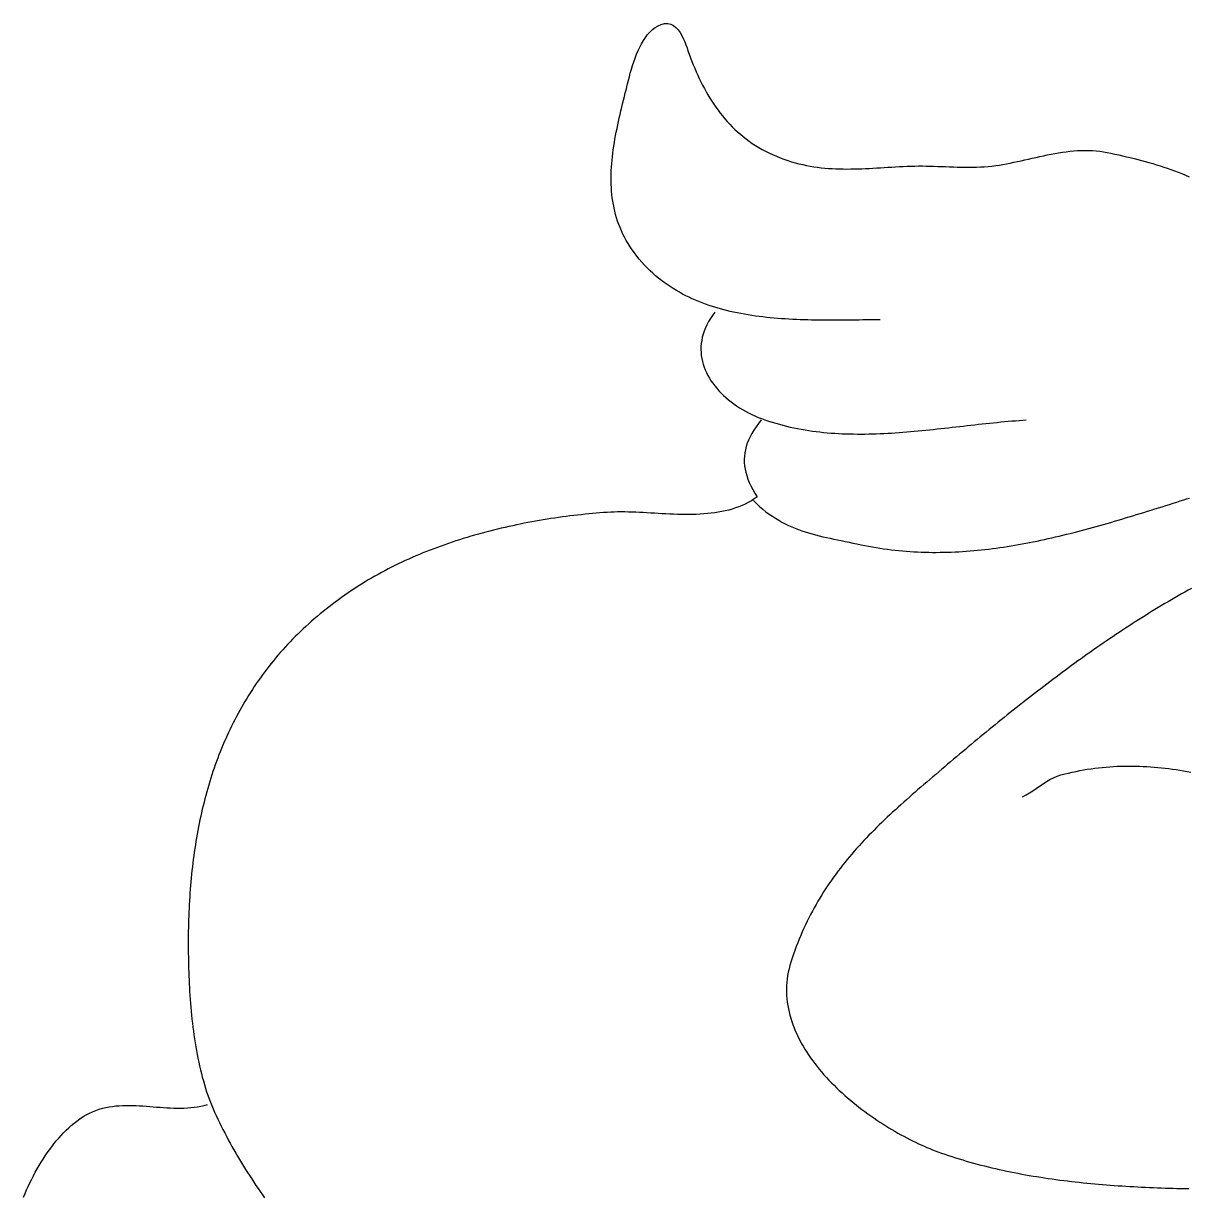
# Model space of a CAD drawing. Header units: millimetres. Extents: x 14 to 485, y 38 to 461.
# Drawn here: x 65.1 to 216.6, y 190.5 to 343 of the extents above; entities that cross this region are included whole.
import ezdxf

# ---------------------------------------------------------------- set-up
doc = ezdxf.new("R2010")
doc.units = ezdxf.units.MM
doc.layers.add('0_0_0', color=3, linetype='Continuous')

msp = doc.modelspace()

# ---------------------------------------------------------------- linework, layer by layer
at = {"layer": '0_0_0'}
for points in [[(176.5, 304.5), (176.05115, 304.49935), (175.59895, 304.4976), (175.14365, 304.4949), (174.68535, 304.4915), (174.22415, 304.4875), (173.76025, 304.4832), (173.2938, 304.47875), (172.8249, 304.4743), (172.35375, 304.47005), (171.8805, 304.4663), (171.40525, 304.4631), (170.9282, 304.46075), (170.44945, 304.45935), (169.9692, 304.4592), (169.48755, 304.4604), (169.0047, 304.4632), (168.52075, 304.46775), (168.0359, 304.47425), (167.5502, 304.48295), (167.06395, 304.494), (166.57715, 304.5076), (166.09005, 304.52395), (165.60275, 304.5432), (165.1154, 304.5656), (164.62815, 304.5913), (164.14115, 304.6205), (163.6546, 304.65345), (163.16855, 304.6903), (162.68325, 304.7312), (162.19875, 304.7764), (161.7153, 304.8261), (161.23295, 304.88045), (160.75195, 304.93965), (160.27235, 305.00395), (159.79435, 305.0735), (159.3181, 305.14845), (158.84375, 305.2291), (158.3714, 305.31555), (157.9013, 305.408), (157.4335, 305.5067), (156.96815, 305.6118), (156.50545, 305.7235), (156.04555, 305.842), (155.5886, 305.9675), (155.1347, 306.1002), (154.684, 306.24025), (154.2367, 306.3879), (153.79295, 306.5433), (153.35285, 306.70665), (152.91655, 306.87815), (152.48425, 307.058), (152.056, 307.2464), (151.6321, 307.4435), (151.21255, 307.64955), (150.7976, 307.8647), (150.38735, 308.08915), (149.98195, 308.3231), (149.5816, 308.5668), (149.18635, 308.82035), (148.79645, 309.08395), (148.41195, 309.3579), (148.0331, 309.64225), (147.66, 309.9373), (147.29275, 310.2432), (146.9316, 310.56015), (146.5766, 310.88835), (146.228, 311.228), (145.84995, 311.6169), (145.4905, 312.00865), (145.14925, 312.40325), (144.82595, 312.80065), (144.52015, 313.2007), (144.2315, 313.6034), (143.95965, 314.0087), (143.70425, 314.4165), (143.465, 314.8268), (143.24145, 315.23955), (143.03325, 315.6546), (142.84015, 316.072), (142.66165, 316.4916), (142.49755, 316.91345), (142.34735, 317.3374), (142.21075, 317.7634), (142.0874, 318.19145), (141.97695, 318.62145), (141.87905, 319.05335), (141.7933, 319.4871), (141.71935, 319.92265), (141.6569, 320.3599), (141.60555, 320.79885), (141.56495, 321.2394), (141.53475, 321.6815), (141.51455, 322.12515), (141.5041, 322.5702), (141.5029, 323.01665), (141.5107, 323.46445), (141.52715, 323.91355), (141.5518, 324.3638), (141.58435, 324.81525), (141.6245, 325.2678), (141.6718, 325.7214), (141.7259, 326.176), (141.7865, 326.6315), (141.8532, 327.0879), (141.9257, 327.5451), (142.0036, 328.0031), (142.0865, 328.46175), (142.17415, 328.9211), (142.2661, 329.381), (142.362, 329.84145), (142.46155, 330.30235), (142.5644, 330.7637), (142.6701, 331.2254), (142.7784, 331.6874), (142.8889, 332.14965), (143.0012, 332.6121), (143.115, 333.07465), (143.22995, 333.5373), (143.34565, 334), (143.4385, 334.37645), (143.53645, 334.7801), (143.64045, 335.20725), (143.75135, 335.6543), (143.8702, 336.11745), (143.9978, 336.59315), (144.1352, 337.0777), (144.28325, 337.5674), (144.4429, 338.0586), (144.61515, 338.54765), (144.80085, 339.03085), (145.00095, 339.50455), (145.21645, 339.96505), (145.4482, 340.40875), (145.69715, 340.83195), (145.96425, 341.23095), (146.25045, 341.60215), (146.55665, 341.9418), (146.8838, 342.2463), (147.23285, 342.5119), (147.6047, 342.73505), (148.00035, 342.912), (148.46035, 343.0318), (148.88065, 343.0402), (149.26335, 342.95025), (149.6107, 342.77485), (149.92475, 342.5271), (150.20765, 342.21995), (150.46165, 341.86645), (150.6888, 341.47955), (150.8913, 341.0723), (151.07125, 340.65775), (151.2309, 340.2488), (151.3723, 339.85855), (151.49765, 339.5), (151.6627, 339.0352), (151.8329, 338.5733), (152.0084, 338.1146), (152.18935, 337.65925), (152.376, 337.20745), (152.5685, 336.75955), (152.7671, 336.31565), (152.97195, 335.876), (153.18325, 335.44085), (153.4012, 335.01045), (153.62595, 334.58495), (153.85775, 334.1646), (154.0968, 333.74965), (154.34325, 333.34025), (154.59725, 332.93675), (154.8591, 332.53925), (155.12895, 332.14805), (155.40695, 331.7633), (155.69335, 331.3853), (155.9883, 331.01425), (156.292, 330.6504), (156.6047, 330.29385), (156.9265, 329.945), (157.25765, 329.6039), (157.59835, 329.2709), (157.94875, 328.9462), (158.30905, 328.62995), (158.6795, 328.3225), (159.0602, 328.02395), (159.45145, 327.73455), (159.85335, 327.4546), (160.26615, 327.18425), (160.69, 326.9237), (161.1251, 326.67325), (161.5717, 326.4331), (162.0299, 326.20345), (162.5, 325.98455), (162.99485, 325.7703), (163.48785, 325.57205), (163.979, 325.3892), (164.4685, 325.22125), (164.9565, 325.06765), (165.443, 324.9278), (165.92825, 324.80125), (166.41235, 324.6874), (166.89535, 324.58575), (167.37745, 324.4957), (167.85875, 324.41675), (168.33935, 324.3484), (168.81945, 324.29005), (169.2991, 324.24115), (169.77845, 324.2012), (170.2576, 324.1697), (170.73675, 324.146), (171.21595, 324.12965), (171.6953, 324.12005), (172.17505, 324.1167), (172.6552, 324.11905), (173.1359, 324.12655), (173.61735, 324.13865), (174.0996, 324.15485), (174.58275, 324.1746), (175.06705, 324.1973), (175.5525, 324.2225), (176.03925, 324.2496), (176.52745, 324.2781), (177.01725, 324.3074), (177.5087, 324.337), (178.00195, 324.3664), (178.4972, 324.39495), (178.9945, 324.42225), (179.49395, 324.44765), (179.99575, 324.47065), (180.5, 324.4907), (180.99265, 324.5045), (181.48775, 324.51085), (181.9851, 324.51065), (182.48435, 324.50495), (182.98535, 324.49465), (183.48775, 324.4807), (183.99135, 324.46415), (184.4959, 324.44595), (185.0011, 324.427), (185.5067, 324.4083), (186.01245, 324.39085), (186.5181, 324.3756), (187.0234, 324.3635), (187.5281, 324.35555), (188.0319, 324.3527), (188.53455, 324.3559), (189.03585, 324.36615), (189.5355, 324.3844), (190.0332, 324.41165), (190.5288, 324.4488), (191.02195, 324.49685), (191.5124, 324.5568), (192, 324.6296), (192.4638, 324.70915), (192.93105, 324.79595), (193.4015, 324.889), (193.8749, 324.9873), (194.351, 325.08985), (194.82955, 325.19575), (195.3104, 325.30395), (195.7933, 325.41345), (196.278, 325.5233), (196.7643, 325.63245), (197.2519, 325.74), (197.74065, 325.84495), (198.2303, 325.94625), (198.72065, 326.043), (199.2114, 326.13415), (199.70235, 326.21875), (200.1933, 326.29575), (200.68395, 326.36425), (201.1742, 326.4232), (201.6637, 326.4717), (202.1523, 326.50865), (202.6397, 326.53315), (203.12575, 326.54415), (203.61015, 326.54075), (204.0927, 326.52185), (204.5732, 326.4866), (205.0514, 326.4339), (205.52705, 326.3628), (206, 326.27235), (206.5117, 326.1625), (207.0197, 326.0517), (207.5242, 325.93965), (208.02535, 325.826), (208.5233, 325.7104), (209.01825, 325.5925), (209.5103, 325.47195), (209.99965, 325.34845), (210.48645, 325.22165), (210.97085, 325.09125), (211.4531, 324.95685), (211.93325, 324.81815), (212.4115, 324.6748), (212.88805, 324.52645), (213.363, 324.3728), (213.8366, 324.21345), (214.3089, 324.04815), (214.78015, 323.8765), (215.2505, 323.6982), (215.7201, 323.51285), (216.1891, 323.3202), (216.6577, 323.11985)], [(155, 305.5), (154.69415, 305.08985), (154.4183, 304.67975), (154.17185, 304.27), (153.95425, 303.8609), (153.7648, 303.4527), (153.603, 303.04575), (153.46815, 302.6403), (153.3597, 302.23665), (153.27705, 301.8351), (153.21955, 301.4359), (153.18665, 301.0394), (153.1777, 300.64585), (153.19215, 300.25555), (153.22935, 299.8688), (153.28875, 299.4859), (153.36965, 299.10715), (153.47155, 298.73275), (153.5938, 298.3631), (153.7358, 297.99845), (153.89695, 297.6391), (154.07665, 297.2853), (154.27425, 296.9374), (154.4892, 296.59565), (154.7209, 296.2603), (154.96875, 295.93175), (155.2321, 295.61025), (155.5104, 295.29605), (155.803, 294.98945), (156.1093, 294.6908), (156.4287, 294.4003), (156.76065, 294.1183), (157.1045, 293.8451), (157.45965, 293.58095), (157.8255, 293.32615), (158.20145, 293.08105), (158.58685, 292.84585), (158.9812, 292.62085), (159.3838, 292.40645), (159.79405, 292.2028), (160.21145, 292.0103), (160.6353, 291.82915), (161.065, 291.65975), (161.5, 291.5023), (161.96745, 291.3449), (162.43635, 291.19575), (162.90665, 291.05465), (163.37835, 290.92145), (163.8514, 290.79595), (164.3257, 290.67805), (164.80125, 290.5675), (165.278, 290.46425), (165.75595, 290.36805), (166.235, 290.27875), (166.71515, 290.19625), (167.19635, 290.12035), (167.6785, 290.05085), (168.16165, 289.98765), (168.64575, 289.9306), (169.1307, 289.87945), (169.6165, 289.83415), (170.1031, 289.79445), (170.59045, 289.7602), (171.0785, 289.7313), (171.56725, 289.70755), (172.05665, 289.68875), (172.54665, 289.6748), (173.0372, 289.66555), (173.52825, 289.66075), (174.0198, 289.66035), (174.51175, 289.6641), (175.0041, 289.6719), (175.4968, 289.68355), (175.98985, 289.69885), (176.48315, 289.71775), (176.97665, 289.74005), (177.4704, 289.7655), (177.96425, 289.79405), (178.45825, 289.8255), (178.9523, 289.85965), (179.44635, 289.8964), (179.9404, 289.9356), (180.4344, 289.977), (180.92835, 290.0205), (181.4221, 290.06595), (181.9157, 290.11315), (182.4091, 290.162), (182.9022, 290.21225), (183.39505, 290.2638), (183.88755, 290.31645), (184.37965, 290.3701), (184.87135, 290.42455), (185.36255, 290.47965), (185.8533, 290.53525), (186.3435, 290.5911), (186.8331, 290.64715), (187.32205, 290.70325), (187.8104, 290.7591), (188.298, 290.8147), (188.78485, 290.86975), (189.27095, 290.9242), (189.7562, 290.97785), (190.2406, 291.0305), (190.72405, 291.08205), (191.2066, 291.1323), (191.68815, 291.1811), (192.16865, 291.2283), (192.6481, 291.2737), (193.1264, 291.3172), (193.6036, 291.35855), (194.0796, 291.3977), (194.55435, 291.43445), (195.0278, 291.46855), (195.5, 291.5)], [(161, 291.5), (160.65825, 291.04895), (160.34525, 290.6049), (160.061, 290.1671), (159.8056, 289.73465), (159.579, 289.30685), (159.3814, 288.8829), (159.2127, 288.462), (159.0731, 288.04335), (158.96255, 287.6262), (158.88115, 287.2097), (158.82895, 286.79315), (158.806, 286.37565), (158.81235, 285.95655), (158.8481, 285.53495), (158.9132, 285.1101), (159.00785, 284.6812), (159.132, 284.2475), (159.2857, 283.8082), (159.46905, 283.3625), (159.6821, 282.9096), (159.9249, 282.44875), (160.1975, 281.97915), (160.5, 281.5), (160.1233, 281.2355), (159.73705, 280.99105), (159.3416, 280.76585), (158.9373, 280.55925), (158.52465, 280.3705), (158.10395, 280.19885), (157.67565, 280.0437), (157.24015, 279.9043), (156.79785, 279.7799), (156.34915, 279.66985), (155.8944, 279.5734), (155.4341, 279.48985), (154.96855, 279.4185), (154.4982, 279.3586), (154.02345, 279.30955), (153.5447, 279.27055), (153.06235, 279.2409), (152.57675, 279.2199), (152.0884, 279.2069), (151.5976, 279.2011), (151.1048, 279.20185), (150.6104, 279.2084), (150.11475, 279.2201), (149.61835, 279.2362), (149.1215, 279.256), (148.62465, 279.2788), (148.1282, 279.3039), (147.63255, 279.33055), (147.13805, 279.35805), (146.64515, 279.38575), (146.15425, 279.4129), (145.66575, 279.4388), (145.18005, 279.4627), (144.6975, 279.484), (144.21855, 279.50185), (143.7436, 279.51565), (143.273, 279.52465), (142.80725, 279.52815), (142.34665, 279.5254), (141.89165, 279.5158), (141.4426, 279.4985), (141, 279.47295), (140.5216, 279.43895), (140.0414, 279.40215), (139.55945, 279.3625), (139.0759, 279.32005), (138.5908, 279.27475), (138.10425, 279.22655), (137.6163, 279.1755), (137.12705, 279.1215), (136.6366, 279.0646), (136.145, 279.0048), (135.6524, 278.942), (135.15885, 278.87625), (134.66445, 278.80745), (134.1693, 278.7357), (133.6734, 278.6609), (133.17695, 278.5831), (132.67995, 278.5022), (132.18255, 278.41825), (131.6848, 278.3312), (131.1868, 278.241), (130.68865, 278.1477), (130.1904, 278.0513), (129.69215, 277.9517), (129.194, 277.8489), (128.69605, 277.74295), (128.19835, 277.63375), (127.701, 277.5213), (127.20405, 277.40565), (126.70765, 277.28675), (126.2119, 277.1645), (125.7168, 277.039), (125.2225, 276.9102), (124.72905, 276.77805), (124.2366, 276.64255), (123.74515, 276.50365), (123.25485, 276.3614), (122.76575, 276.21575), (122.278, 276.06665), (121.7916, 275.91415), (121.30665, 275.7582), (120.8233, 275.59875), (120.3416, 275.43585), (119.86165, 275.26945), (119.3835, 275.0995), (118.90725, 274.926), (118.433, 274.74895), (117.9608, 274.56835), (117.4908, 274.38415), (117.02305, 274.19635), (116.55765, 274.00495), (116.09465, 273.8099), (115.6342, 273.61115), (115.17635, 273.40875), (114.72115, 273.2027), (114.26875, 272.9929), (113.8192, 272.77935), (113.3726, 272.5621), (112.929, 272.3411), (112.48855, 272.11625), (112.0513, 271.8877), (111.61735, 271.65525), (111.1868, 271.41905), (110.75965, 271.17895), (110.3361, 270.935), (109.9162, 270.6872), (109.5, 270.4355), (109.0481, 270.15575), (108.60155, 269.87325), (108.1603, 269.588), (107.7244, 269.29995), (107.29375, 269.0092), (106.8684, 268.7157), (106.4482, 268.4195), (106.03325, 268.1206), (105.6235, 267.819), (105.2189, 267.51475), (104.8194, 267.20785), (104.425, 266.89825), (104.0357, 266.5861), (103.65145, 266.2713), (103.2722, 265.9539), (102.898, 265.6339), (102.52875, 265.31135), (102.1645, 264.98625), (101.80515, 264.6586), (101.4507, 264.3284), (101.1011, 263.9957), (100.7564, 263.6605), (100.41655, 263.3228), (100.0815, 262.98265), (99.7512, 262.64005), (99.42565, 262.29495), (99.10485, 261.94745), (98.7888, 261.59755), (98.4774, 261.24525), (98.17065, 260.8905), (97.86855, 260.53345), (97.57105, 260.174), (97.2781, 259.8122), (96.98975, 259.4481), (96.70595, 259.08165), (96.42665, 258.7129), (96.1518, 258.34185), (95.88145, 257.96855), (95.6155, 257.593), (95.354, 257.21515), (95.09685, 256.8351), (94.8441, 256.45285), (94.59565, 256.06835), (94.3515, 255.6817), (94.1117, 255.29285), (93.8761, 254.9018), (93.6448, 254.50865), (93.41765, 254.11335), (93.1947, 253.71595), (92.97595, 253.3164), (92.7613, 252.9148), (92.5508, 252.51105), (92.34435, 252.1053), (92.142, 251.6975), (91.9437, 251.28765), (91.74935, 250.87575), (91.55905, 250.46185), (91.3727, 250.046), (91.1903, 249.6281), (91.0118, 249.2083), (90.83715, 248.7865), (90.66645, 248.36275), (90.4995, 247.93715), (90.33645, 247.50955), (90.17715, 247.0801), (90.0216, 246.64875), (89.86985, 246.21555), (89.72175, 245.7805), (89.5774, 245.3436), (89.4367, 244.9049), (89.29965, 244.46435), (89.1662, 244.022), (89.03635, 243.5779), (88.91005, 243.132), (88.78735, 242.68435), (88.6681, 242.23495), (88.5524, 241.78385), (88.44015, 241.331), (88.33135, 240.87645), (88.22595, 240.42025), (88.12395, 239.96235), (88.02535, 239.5028), (87.93005, 239.04165), (87.8381, 238.5788), (87.74945, 238.11435), (87.6641, 237.64835), (87.58195, 237.1807), (87.50305, 236.7115), (87.4273, 236.24075), (87.3548, 235.76845), (87.2854, 235.29465), (87.2191, 234.8193), (87.15595, 234.34245), (87.09585, 233.8641), (87.0388, 233.3843), (86.98475, 232.903), (86.93375, 232.4203), (86.8857, 231.93615), (86.8406, 231.45055), (86.7984, 230.9636), (86.75915, 230.4752), (86.72275, 229.98545), (86.6892, 229.49435), (86.65845, 229.0019), (86.63055, 228.50815), (86.6054, 228.013), (86.583, 227.5166), (86.56335, 227.0189), (86.5464, 226.5199), (86.5321, 226.01965), (86.52045, 225.5182), (86.51145, 225.01545), (86.50505, 224.5115), (86.50125, 224.00635), (86.5, 223.5), (86.5008, 223.0394), (86.50335, 222.57335), (86.5078, 222.1022), (86.5142, 221.62625), (86.5227, 221.1457), (86.5334, 220.6609), (86.54645, 220.1721), (86.5619, 219.6796), (86.57995, 219.18375), (86.60065, 218.68475), (86.62415, 218.18295), (86.6506, 217.6786), (86.68005, 217.172), (86.7127, 216.66345), (86.7486, 216.15325), (86.78785, 215.6416), (86.83065, 215.1289), (86.877, 214.6154), (86.92715, 214.1014), (86.98115, 213.58715), (87.03915, 213.07295), (87.1012, 212.5591), (87.16745, 212.0459), (87.23805, 211.5336), (87.3131, 211.02255), (87.39275, 210.513), (87.47705, 210.0052), (87.5661, 209.4995), (87.66015, 208.99615), (87.7592, 208.4955), (87.86335, 207.99775), (87.97285, 207.50325), (88.0877, 207.01225), (88.20805, 206.5251), (88.33405, 206.042), (88.46575, 205.5633), (88.60335, 205.0893), (88.7469, 204.62025), (88.89655, 204.15645), (89.0524, 203.69815), (89.2146, 203.2457), (89.3832, 202.7994), (89.5584, 202.35945), (89.7403, 201.92625), (89.929, 201.5), (90.13885, 201.04365), (90.3525, 200.58985), (90.56975, 200.13855), (90.79065, 199.6897), (91.01505, 199.24325), (91.24295, 198.79915), (91.47425, 198.35735), (91.70885, 197.91785), (91.94675, 197.4806), (92.1878, 197.0455), (92.43205, 196.61255), (92.67935, 196.1817), (92.9296, 195.7529), (93.18285, 195.3261), (93.43895, 194.90125), (93.69785, 194.47835), (93.9595, 194.0573), (94.2238, 193.63805), (94.4907, 193.22065), (94.76015, 192.80495), (95.0321, 192.39095), (95.30645, 191.9786), (95.58315, 191.56785), (95.8621, 191.1587), (96.14325, 190.75105), (96.42655, 190.34485)], [(160, 281), (160.40875, 280.6079), (160.8182, 280.2386), (161.22845, 279.89115), (161.6398, 279.5646), (162.05245, 279.258), (162.46665, 278.97045), (162.88265, 278.70105), (163.30065, 278.4489), (163.72085, 278.21295), (164.14355, 277.9924), (164.56895, 277.7863), (164.9973, 277.5937), (165.4288, 277.4137), (165.86365, 277.24535), (166.3022, 277.08775), (166.74455, 276.93995), (167.191, 276.80105), (167.64175, 276.6701), (168.0971, 276.5462), (168.5572, 276.4284), (169.0223, 276.31585), (169.49265, 276.2075), (169.9685, 276.10255), (170.45005, 276), (170.9375, 275.89895), (171.43115, 275.79845), (171.9312, 275.69765), (172.43785, 275.59555), (172.9514, 275.49125), (173.47205, 275.3838), (174, 275.27235), (174.49135, 275.1701), (174.9826, 275.07385), (175.4736, 274.98345), (175.9645, 274.8989), (176.45515, 274.82005), (176.94565, 274.74685), (177.436, 274.67925), (177.92615, 274.6172), (178.4161, 274.5606), (178.90585, 274.50935), (179.39545, 274.4634), (179.88485, 274.4227), (180.3741, 274.3872), (180.8631, 274.35675), (181.35195, 274.33135), (181.84065, 274.3109), (182.3291, 274.29535), (182.81735, 274.2846), (183.30545, 274.2786), (183.79335, 274.27725), (184.28105, 274.2805), (184.76855, 274.2883), (185.2559, 274.30055), (185.743, 274.3172), (186.22995, 274.33815), (186.71665, 274.36335), (187.2032, 274.39275), (187.6895, 274.42625), (188.17565, 274.46375), (188.66155, 274.50525), (189.1473, 274.5506), (189.63285, 274.5998), (190.11815, 274.65275), (190.60325, 274.7094), (191.0882, 274.7696), (191.5729, 274.8334), (192.0574, 274.90065), (192.5417, 274.97125), (193.02575, 275.04525), (193.50965, 275.12245), (193.9933, 275.20285), (194.47675, 275.28635), (194.96, 275.3729), (195.44305, 275.46245), (195.92585, 275.5549), (196.40845, 275.65015), (196.89085, 275.74815), (197.37305, 275.84885), (197.855, 275.9522), (198.3367, 276.05805), (198.81825, 276.1664), (199.29955, 276.27715), (199.7806, 276.39025), (200.26145, 276.5056), (200.7421, 276.6231), (201.2225, 276.7428), (201.7027, 276.8645), (202.1827, 276.9882), (202.6624, 277.1138), (203.1419, 277.2412), (203.6212, 277.3704), (204.10025, 277.5013), (204.5791, 277.63385), (205.0577, 277.76795), (205.53605, 277.9035), (206.0142, 278.0405), (206.4921, 278.1788), (206.96975, 278.3184), (207.4472, 278.4592), (207.9244, 278.6011), (208.40135, 278.7441), (208.8781, 278.88805), (209.3546, 279.03295), (209.83085, 279.17865), (210.30685, 279.3252), (210.7826, 279.4724), (211.25815, 279.62025), (211.7334, 279.76865), (212.20845, 279.91755), (212.68325, 280.06685), (213.1578, 280.21655), (213.63215, 280.3665), (214.1062, 280.51665), (214.58, 280.66695), (215.0536, 280.8173), (215.5269, 280.9677), (216, 281.118), (216.34995, 281.22665), (216.71375, 281.3345)], [(216.9989, 269.5987), (216.5598, 269.35575), (216.1218, 269.11105), (215.6848, 268.86455), (215.24885, 268.61625), (214.81395, 268.36625), (214.3801, 268.1145), (213.9472, 267.86105), (213.51535, 267.60595), (213.0845, 267.34915), (212.65465, 267.0907), (212.22575, 266.83065), (211.79785, 266.56895), (211.3709, 266.3057), (210.9449, 266.04085), (210.5199, 265.77445), (210.09575, 265.50655), (209.6726, 265.2371), (209.25035, 264.9662), (208.829, 264.6938), (208.40855, 264.42), (207.989, 264.1447), (207.57035, 263.86805), (207.15255, 263.58995), (206.7356, 263.3105), (206.31955, 263.0297), (205.90435, 262.74755), (205.48995, 262.4641), (205.0764, 262.17935), (204.6637, 261.89335), (204.2518, 261.60605), (203.8407, 261.31755), (203.4304, 261.02785), (203.0209, 260.7369), (202.61215, 260.4448), (202.2042, 260.15155), (201.79695, 259.85715), (201.3905, 259.5616), (200.9848, 259.265), (200.57985, 258.9673), (200.1756, 258.66855), (199.77205, 258.36875), (199.36925, 258.06795), (198.9671, 257.7661), (198.5657, 257.4633), (198.16495, 257.15955), (197.76485, 256.85485), (197.36545, 256.5492), (196.9667, 256.24265), (196.5686, 255.93525), (196.1711, 255.62695), (195.7743, 255.31785), (195.37805, 255.0079), (194.98245, 254.69715), (194.58745, 254.3856), (194.19305, 254.0733), (193.7992, 253.76025), (193.40595, 253.44645), (193.01325, 253.13195), (192.62115, 252.81675), (192.22955, 252.5009), (191.83855, 252.1844), (191.44805, 251.8673), (191.05805, 251.54955), (190.6686, 251.2312), (190.27965, 250.9123), (189.89115, 250.59285), (189.5032, 250.2729), (189.1157, 249.9524), (188.7287, 249.6314), (188.3421, 249.30995), (187.956, 248.98805), (187.57035, 248.6657), (187.1851, 248.3429), (186.8003, 248.01975), (186.41595, 247.69625), (186.03195, 247.37235), (185.6484, 247.0481), (185.2652, 246.7236), (184.8824, 246.39875), (184.5, 246.07365), (184.10675, 245.73895), (183.71545, 245.4057), (183.32615, 245.07375), (182.9389, 244.7429), (182.5537, 244.41305), (182.17065, 244.0841), (181.78975, 243.7559), (181.4111, 243.4283), (181.0347, 243.1012), (180.66065, 242.7744), (180.28895, 242.4479), (179.91965, 242.12145), (179.55285, 241.79495), (179.1885, 241.4683), (178.82675, 241.14135), (178.4676, 240.81395), (178.1111, 240.486), (177.7573, 240.1574), (177.40625, 239.8279), (177.058, 239.4975), (176.7126, 239.166), (176.37005, 238.83325), (176.03045, 238.4992), (175.69385, 238.16365), (175.3603, 237.82645), (175.0298, 237.48755), (174.70245, 237.1468), (174.37825, 236.804), (174.0573, 236.4591), (173.7396, 236.1119), (173.4252, 235.7623), (173.1142, 235.4102), (172.8066, 235.05545), (172.50245, 234.6979), (172.20185, 234.33745), (171.90475, 233.9739), (171.6113, 233.6072), (171.3215, 233.2372), (171.03535, 232.8637), (170.753, 232.4867), (170.4744, 232.10595), (170.19965, 231.72135), (169.9288, 231.3328), (169.6619, 230.94015), (169.39895, 230.5433), (169.14005, 230.14205), (168.88525, 229.73635), (168.63455, 229.326), (168.388, 228.9109), (168.14575, 228.4909), (167.9077, 228.0659), (167.674, 227.63575), (167.44465, 227.2003), (167.2197, 226.7595), (166.9992, 226.3131), (166.78325, 225.86105), (166.57185, 225.4032), (166.365, 224.93945), (166.16285, 224.4696), (165.9654, 223.9936), (165.77265, 223.5112), (165.58475, 223.0224), (165.40165, 222.527), (165.22345, 222.0249), (165.05015, 221.5159), (164.8819, 221), (164.74995, 220.55865), (164.6359, 220.1183), (164.5394, 219.6791), (164.4602, 219.2411), (164.398, 218.80435), (164.3524, 218.36895), (164.32315, 217.935), (164.30995, 217.5026), (164.31245, 217.07185), (164.33035, 216.64275), (164.36335, 216.21545), (164.41115, 215.79), (164.4734, 215.3665), (164.54985, 214.9451), (164.64015, 214.5258), (164.74395, 214.1087), (164.861, 213.6939), (164.991, 213.28145), (165.13355, 212.8715), (165.28845, 212.4641), (165.45535, 212.05935), (165.6339, 211.6573), (165.8238, 211.25805), (166.02475, 210.8617), (166.2365, 210.46835), (166.45865, 210.07805), (166.6909, 209.69085), (166.933, 209.30695), (167.18455, 208.92635), (167.44535, 208.5491), (167.715, 208.1754), (167.99325, 207.80525), (168.2797, 207.43875), (168.57415, 207.076), (168.8762, 206.71705), (169.1856, 206.36205), (169.502, 206.01105), (169.82515, 205.6641), (170.15465, 205.32135), (170.4902, 204.98285), (170.83155, 204.64865), (171.1784, 204.3189), (171.53035, 203.99365), (171.88715, 203.673), (172.2485, 203.35705), (172.61405, 203.04585), (172.9835, 202.73945), (173.35655, 202.43805), (173.7329, 202.1416), (174.1122, 201.8503), (174.4942, 201.5642), (174.87855, 201.28335), (175.2649, 201.00785), (175.653, 200.7378), (176.0425, 200.4733), (176.43315, 200.21435), (176.8246, 199.96115), (177.2165, 199.71375), (177.6086, 199.4722), (178.00055, 199.2366), (178.39205, 199.007), (178.7828, 198.7836), (179.1725, 198.56635), (179.5608, 198.3554), (179.94745, 198.15085), (180.33205, 197.95275), (180.7144, 197.7612), (181.0941, 197.5763), (181.47085, 197.3981), (181.84435, 197.2267), (182.2143, 197.0622), (182.58045, 196.9047), (182.94235, 196.7542), (183.2998, 196.6109), (183.65245, 196.4748), (184, 196.34605), (184.4551, 196.18315), (184.9122, 196.0239), (185.3712, 195.86825), (185.83205, 195.7162), (186.2948, 195.56765), (186.75935, 195.4226), (187.22565, 195.281), (187.69375, 195.1428), (188.1635, 195.00795), (188.63495, 194.8764), (189.10805, 194.74815), (189.58275, 194.62315), (190.059, 194.50135), (190.5368, 194.3827), (191.0161, 194.26715), (191.49685, 194.1547), (191.979, 194.04525), (192.46255, 193.9388), (192.9475, 193.83535), (193.43375, 193.73475), (193.92125, 193.63705), (194.41, 193.5422), (194.9, 193.4501), (195.39115, 193.3608), (195.88345, 193.27415), (196.3769, 193.1902), (196.87135, 193.10885), (197.3669, 193.0301), (197.8634, 192.9539), (198.3609, 192.8802), (198.8593, 192.80895), (199.35865, 192.74015), (199.8588, 192.6737), (200.3598, 192.6096), (200.8616, 192.5478), (201.36415, 192.48825), (201.8674, 192.4309), (202.37135, 192.37575), (202.8759, 192.3227), (203.3811, 192.2718), (203.8869, 192.2229), (204.39325, 192.17605), (204.90005, 192.13115), (205.40735, 192.0882), (205.9151, 192.0471), (206.42325, 192.00785), (206.93175, 191.97045), (207.44055, 191.9348), (207.9497, 191.90085), (208.45905, 191.8686), (208.96865, 191.838), (209.47845, 191.809), (209.9884, 191.7816), (210.4985, 191.75565), (211.00865, 191.73125), (211.51885, 191.70825), (212.02905, 191.68665), (212.5392, 191.6664), (213.04935, 191.64745), (213.55935, 191.6298), (214.06925, 191.6134), (214.579, 191.59815), (215.08855, 191.5841), (215.59785, 191.57115), (216.10685, 191.55925), (216.6156, 191.5484)], [(195, 242.5), (195.4651, 242.73585), (195.9174, 243.00055), (196.36045, 243.28595), (196.79785, 243.584), (197.23315, 243.88655), (197.6699, 244.1855), (198.11165, 244.47285), (198.562, 244.74035), (199.02445, 244.98), (199.5026, 245.1837), (200, 245.34335), (200.4916, 245.4699), (200.9827, 245.58865), (201.4733, 245.6996), (201.9634, 245.8029), (202.453, 245.8986), (202.9421, 245.98685), (203.43065, 246.06765), (203.9187, 246.14115), (204.4062, 246.20745), (204.89315, 246.26665), (205.37955, 246.31875), (205.86545, 246.36395), (206.35075, 246.4023), (206.8355, 246.43385), (207.3197, 246.45875), (207.80335, 246.47705), (208.2864, 246.4889), (208.7689, 246.4943), (209.25075, 246.4934), (209.73205, 246.4863), (210.2128, 246.4731), (210.6929, 246.4538), (211.1724, 246.4286), (211.65125, 246.39755), (212.12955, 246.3607), (212.6072, 246.3182), (213.0842, 246.2701), (213.5606, 246.21655), (214.03635, 246.15755), (214.5115, 246.09325), (214.98595, 246.02375), (215.45975, 245.9491), (215.9329, 245.86945), (216.4054, 245.78485), (216.87725, 245.69535)], [(65.07015, 190.4336), (65.27255, 190.9101), (65.4808, 191.3827), (65.69505, 191.851), (65.91525, 192.31465), (66.14145, 192.7733), (66.37375, 193.22655), (66.6122, 193.67405), (66.85675, 194.1155), (67.10755, 194.5505), (67.3646, 194.97865), (67.6279, 195.3997), (67.89755, 195.81325), (68.1736, 196.2189), (68.4561, 196.61635), (68.74505, 197.0052), (69.0405, 197.3851), (69.34255, 197.75575), (69.6512, 198.1167), (69.96645, 198.46765), (70.28845, 198.80825), (70.61715, 199.13815), (70.95265, 199.45695), (71.295, 199.7643), (71.6442, 200.0599), (72.00035, 200.34335), (72.4082, 200.6416), (72.81925, 200.9109), (73.23335, 201.1526), (73.6504, 201.36795), (74.07025, 201.55835), (74.4927, 201.725), (74.9177, 201.86925), (75.345, 201.99245), (75.7746, 202.09585), (76.20625, 202.1808), (76.6398, 202.2486), (77.0752, 202.30055), (77.51225, 202.33795), (77.95085, 202.36215), (78.3908, 202.3744), (78.832, 202.3761), (79.2743, 202.36845), (79.71755, 202.35285), (80.16165, 202.33055), (80.6064, 202.3029), (81.0517, 202.2712), (81.49745, 202.23675), (81.9434, 202.2009), (82.3895, 202.16485), (82.83555, 202.13005), (83.28145, 202.0977), (83.7271, 202.06915), (84.17225, 202.0457), (84.61685, 202.0287), (85.0607, 202.01945), (85.5037, 202.0192), (85.9457, 202.02935), (86.3866, 202.0511), (86.82615, 202.08585), (87.26435, 202.1349), (87.70095, 202.1995), (88.13585, 202.281), (88.5689, 202.38075), (89, 202.5)]]:
    msp.add_lwpolyline(points, dxfattribs=at)

doc.saveas('drawing.dxf')
